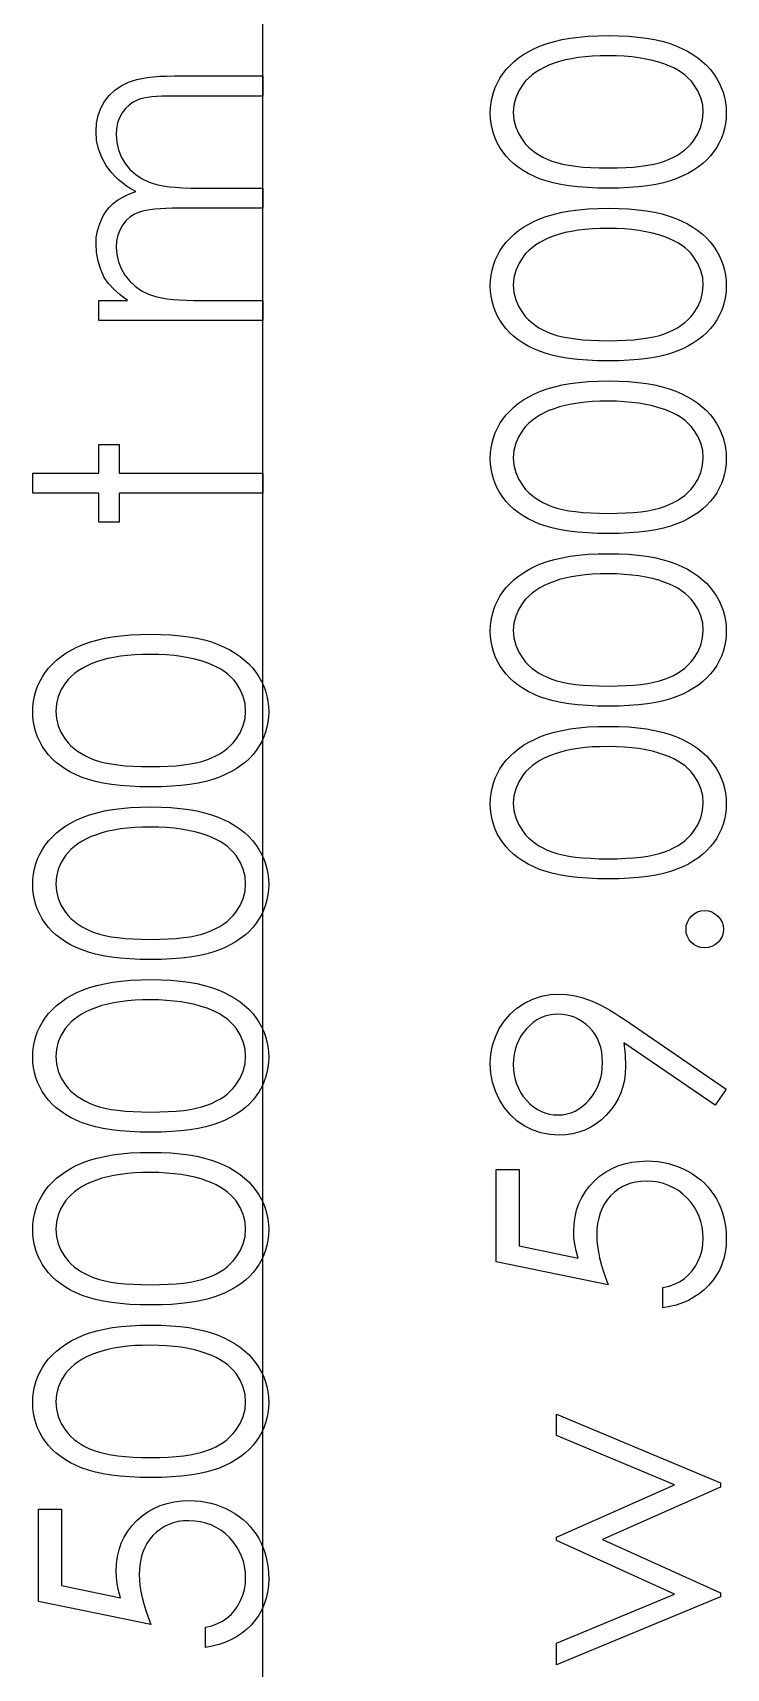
# Model space of a CAD drawing. Header units: millimetres. Extents: x -512 to -50, y 143 to 454.
# Drawn here: x -408.57 to -399.3, y 250.93 to 272.79 of the extents above; entities that cross this region are included whole.
import ezdxf

# ---------------------------------------------------------------- set-up
doc = ezdxf.new("R2010")
doc.units = ezdxf.units.MM

msp = doc.modelspace()

# ---------------------------------------------------------------- linework, layer by layer
at = {"color": 7, "linetype": 'Continuous'}
msp.add_line((-405.491, 164.056), (-405.491, 293.248), dxfattribs=at)
at = {"color": 7, "linetype": 'Continuous', "flags": 128}
for points in [[(-400.874, 270.71), (-401.019, 270.711), (-401.155, 270.717), (-401.283, 270.728), (-401.402, 270.741), (-401.512, 270.759), (-401.614, 270.781), (-401.708, 270.807), (-401.793, 270.836), (-401.872, 270.869), (-401.946, 270.906), (-402.015, 270.946), (-402.079, 270.99), (-402.138, 271.036), (-402.192, 271.085), (-402.241, 271.138), (-402.286, 271.195), (-402.325, 271.253), (-402.359, 271.314), (-402.387, 271.376), (-402.411, 271.44), (-402.429, 271.506), (-402.442, 271.573), (-402.45, 271.642), (-402.453, 271.713), (-402.453, 271.713), (-402.45, 271.784), (-402.442, 271.854), (-402.429, 271.922), (-402.411, 271.989), (-402.387, 272.054), (-402.358, 272.117), (-402.324, 272.179), (-402.284, 272.238), (-402.24, 272.295), (-402.189, 272.35), (-402.135, 272.401), (-402.074, 272.449), (-402.009, 272.494), (-401.937, 272.536), (-401.861, 272.575), (-401.78, 272.611), (-401.692, 272.643), (-401.596, 272.671), (-401.494, 272.695), (-401.385, 272.714), (-401.268, 272.729), (-401.144, 272.74), (-401.013, 272.746), (-400.875, 272.748), (-400.875, 272.748), (-400.737, 272.746), (-400.606, 272.74), (-400.483, 272.729), (-400.367, 272.714), (-400.258, 272.695), (-400.156, 272.672), (-400.061, 272.645), (-399.974, 272.613), (-399.893, 272.577), (-399.817, 272.539), (-399.747, 272.497), (-399.68, 272.452), (-399.62, 272.404), (-399.565, 272.353), (-399.515, 272.298), (-399.47, 272.24), (-399.429, 272.18), (-399.395, 272.118), (-399.366, 272.054), (-399.342, 271.99), (-399.323, 271.923), (-399.31, 271.854), (-399.301, 271.784), (-399.299, 271.713), (-399.299, 271.713), (-399.301, 271.642), (-399.309, 271.573), (-399.322, 271.506), (-399.34, 271.441), (-399.363, 271.377), (-399.392, 271.315), (-399.426, 271.255), (-399.464, 271.197), (-399.508, 271.141), (-399.557, 271.088), (-399.611, 271.039), (-399.67, 270.993), (-399.735, 270.949), (-399.804, 270.909), (-399.878, 270.872), (-399.958, 270.838), (-400.043, 270.808), (-400.138, 270.782), (-400.24, 270.76), (-400.351, 270.742), (-400.47, 270.728), (-400.596, 270.717), (-400.732, 270.711), (-400.875, 270.71)], [(-400.876, 270.979), (-400.756, 270.98), (-400.643, 270.985), (-400.537, 270.992), (-400.439, 271.002), (-400.349, 271.015), (-400.267, 271.03), (-400.192, 271.049), (-400.125, 271.071), (-400.063, 271.095), (-400.005, 271.122), (-399.951, 271.152), (-399.9, 271.184), (-399.854, 271.22), (-399.811, 271.258), (-399.773, 271.298), (-399.738, 271.342), (-399.68, 271.433), (-399.64, 271.527), (-399.615, 271.623), (-399.607, 271.722), (-399.607, 271.722), (-399.614, 271.821), (-399.638, 271.917), (-399.679, 272.009), (-399.735, 272.099), (-399.769, 272.142), (-399.807, 272.181), (-399.85, 272.219), (-399.896, 272.253), (-399.946, 272.285), (-400.001, 272.315), (-400.059, 272.341), (-400.122, 272.365), (-400.122, 272.365), (-400.202, 272.392), (-400.286, 272.415), (-400.375, 272.434), (-400.467, 272.451), (-400.563, 272.463), (-400.663, 272.472), (-400.768, 272.477), (-400.876, 272.479), (-400.876, 272.479), (-400.984, 272.477), (-401.087, 272.473), (-401.185, 272.464), (-401.278, 272.454), (-401.367, 272.439), (-401.45, 272.422), (-401.528, 272.401), (-401.601, 272.378), (-401.67, 272.351), (-401.733, 272.323), (-401.792, 272.291), (-401.846, 272.258), (-401.895, 272.222), (-401.939, 272.183), (-401.98, 272.142), (-402.015, 272.098), (-402.072, 272.008), (-402.113, 271.915), (-402.137, 271.82), (-402.145, 271.722), (-402.145, 271.722), (-402.137, 271.622), (-402.113, 271.526), (-402.072, 271.433), (-402.015, 271.342), (-401.98, 271.298), (-401.941, 271.258), (-401.899, 271.22), (-401.853, 271.186), (-401.802, 271.153), (-401.749, 271.123), (-401.691, 271.096), (-401.629, 271.071), (-401.562, 271.05), (-401.487, 271.031), (-401.404, 271.015), (-401.313, 271.002), (-401.215, 270.992), (-401.11, 270.985), (-400.997, 270.98), (-400.876, 270.979)], [(-407.683, 268.94), (-407.683, 269.21), (-407.683, 269.21), (-407.302, 269.21), (-407.302, 269.21), (-407.401, 269.284), (-407.485, 269.36), (-407.555, 269.436), (-407.611, 269.514), (-407.611, 269.514), (-407.659, 269.622), (-407.694, 269.734), (-407.715, 269.848), (-407.722, 269.966), (-407.722, 269.966), (-407.718, 270.045), (-407.706, 270.122), (-407.686, 270.197), (-407.659, 270.27), (-407.625, 270.339), (-407.586, 270.401), (-407.541, 270.457), (-407.492, 270.505), (-407.434, 270.549), (-407.364, 270.591), (-407.284, 270.628), (-407.192, 270.663), (-407.192, 270.663), (-407.256, 270.699), (-407.314, 270.738), (-407.37, 270.779), (-407.421, 270.821), (-407.468, 270.866), (-407.512, 270.913), (-407.552, 270.963), (-407.587, 271.014), (-407.646, 271.121), (-407.688, 271.233), (-407.714, 271.348), (-407.722, 271.467), (-407.722, 271.467), (-407.715, 271.577), (-407.694, 271.681), (-407.658, 271.777), (-407.608, 271.868), (-407.546, 271.949), (-407.472, 272.019), (-407.387, 272.078), (-407.29, 272.125), (-407.236, 272.145), (-407.176, 272.162), (-407.108, 272.176), (-407.035, 272.189), (-406.956, 272.198), (-406.87, 272.204), (-406.777, 272.208), (-406.679, 272.21), (-406.679, 272.21), (-405.491, 272.21), (-405.491, 272.21), (-405.491, 271.94), (-405.491, 271.94), (-406.68, 271.94), (-406.68, 271.94), (-406.764, 271.94), (-406.842, 271.937), (-406.912, 271.933), (-406.976, 271.928), (-407.033, 271.92), (-407.083, 271.911), (-407.126, 271.901), (-407.162, 271.889), (-407.224, 271.859), (-407.28, 271.82), (-407.33, 271.772), (-407.373, 271.715), (-407.408, 271.651), (-407.433, 271.58), (-407.448, 271.503), (-407.453, 271.42), (-407.453, 271.42), (-407.445, 271.319), (-407.423, 271.222), (-407.385, 271.129), (-407.333, 271.041), (-407.268, 270.96), (-407.192, 270.892), (-407.107, 270.835), (-407.012, 270.789), (-406.958, 270.77), (-406.896, 270.754), (-406.825, 270.741), (-406.745, 270.729), (-406.658, 270.721), (-406.561, 270.714), (-406.457, 270.711), (-406.344, 270.71), (-406.344, 270.71), (-405.491, 270.71), (-405.491, 270.71), (-405.491, 270.44), (-405.491, 270.44), (-406.606, 270.44), (-406.606, 270.44), (-406.7, 270.44), (-406.787, 270.437), (-406.866, 270.433), (-406.937, 270.428), (-407, 270.42), (-407.055, 270.412), (-407.102, 270.402), (-407.141, 270.39), (-407.209, 270.36), (-407.269, 270.321), (-407.322, 270.273), (-407.368, 270.215), (-407.405, 270.15), (-407.432, 270.079), (-407.447, 270.002), (-407.453, 269.919), (-407.453, 269.919), (-407.445, 269.821), (-407.423, 269.727), (-407.387, 269.636), (-407.336, 269.548), (-407.272, 269.467), (-407.198, 269.398), (-407.114, 269.339), (-407.021, 269.292), (-406.968, 269.273), (-406.908, 269.256), (-406.842, 269.242), (-406.769, 269.231), (-406.691, 269.221), (-406.605, 269.215), (-406.513, 269.211), (-406.414, 269.21), (-406.414, 269.21), (-405.491, 269.21), (-405.491, 269.21), (-405.491, 268.94), (-405.491, 268.94), (-407.683, 268.94)], [(-400.874, 268.402), (-401.019, 268.404), (-401.155, 268.41), (-401.283, 268.42), (-401.402, 268.434), (-401.512, 268.451), (-401.614, 268.473), (-401.708, 268.499), (-401.793, 268.529), (-401.872, 268.562), (-401.946, 268.598), (-402.015, 268.639), (-402.079, 268.682), (-402.138, 268.728), (-402.192, 268.777), (-402.241, 268.83), (-402.286, 268.887), (-402.325, 268.946), (-402.359, 269.006), (-402.387, 269.068), (-402.411, 269.133), (-402.429, 269.198), (-402.442, 269.265), (-402.45, 269.334), (-402.453, 269.405), (-402.453, 269.405), (-402.45, 269.476), (-402.442, 269.547), (-402.429, 269.615), (-402.411, 269.681), (-402.387, 269.746), (-402.358, 269.809), (-402.324, 269.871), (-402.284, 269.931), (-402.24, 269.988), (-402.189, 270.042), (-402.135, 270.094), (-402.074, 270.142), (-402.009, 270.187), (-401.937, 270.229), (-401.861, 270.267), (-401.78, 270.303), (-401.692, 270.335), (-401.596, 270.363), (-401.494, 270.387), (-401.385, 270.406), (-401.268, 270.421), (-401.144, 270.432), (-401.013, 270.438), (-400.875, 270.44), (-400.875, 270.44), (-400.737, 270.438), (-400.606, 270.432), (-400.483, 270.421), (-400.367, 270.407), (-400.258, 270.387), (-400.156, 270.364), (-400.061, 270.337), (-399.974, 270.305), (-399.893, 270.27), (-399.817, 270.231), (-399.747, 270.19), (-399.68, 270.145), (-399.62, 270.097), (-399.565, 270.045), (-399.515, 269.99), (-399.47, 269.933), (-399.429, 269.872), (-399.395, 269.811), (-399.366, 269.747), (-399.342, 269.682), (-399.323, 269.615), (-399.31, 269.547), (-399.301, 269.476), (-399.299, 269.405), (-399.299, 269.405), (-399.301, 269.334), (-399.309, 269.265), (-399.322, 269.198), (-399.34, 269.133), (-399.363, 269.07), (-399.392, 269.008), (-399.426, 268.948), (-399.464, 268.889), (-399.508, 268.833), (-399.557, 268.78), (-399.611, 268.731), (-399.67, 268.685), (-399.735, 268.642), (-399.804, 268.601), (-399.878, 268.564), (-399.958, 268.53), (-400.043, 268.5), (-400.138, 268.474), (-400.24, 268.452), (-400.351, 268.434), (-400.47, 268.42), (-400.596, 268.41), (-400.732, 268.404), (-400.875, 268.402)], [(-400.876, 268.671), (-400.756, 268.672), (-400.643, 268.677), (-400.537, 268.684), (-400.439, 268.694), (-400.349, 268.707), (-400.267, 268.723), (-400.192, 268.741), (-400.125, 268.763), (-400.063, 268.788), (-400.005, 268.815), (-399.951, 268.844), (-399.9, 268.877), (-399.854, 268.912), (-399.811, 268.95), (-399.773, 268.991), (-399.738, 269.034), (-399.68, 269.125), (-399.64, 269.219), (-399.615, 269.315), (-399.607, 269.414), (-399.607, 269.414), (-399.614, 269.513), (-399.638, 269.609), (-399.679, 269.702), (-399.735, 269.791), (-399.769, 269.834), (-399.807, 269.874), (-399.85, 269.911), (-399.896, 269.946), (-399.946, 269.978), (-400.001, 270.007), (-400.059, 270.033), (-400.122, 270.058), (-400.122, 270.058), (-400.202, 270.084), (-400.286, 270.107), (-400.375, 270.127), (-400.467, 270.143), (-400.563, 270.155), (-400.663, 270.164), (-400.768, 270.169), (-400.876, 270.171), (-400.876, 270.171), (-400.984, 270.169), (-401.087, 270.165), (-401.185, 270.157), (-401.278, 270.146), (-401.367, 270.131), (-401.45, 270.115), (-401.528, 270.094), (-401.601, 270.07), (-401.67, 270.044), (-401.733, 270.015), (-401.792, 269.984), (-401.846, 269.95), (-401.895, 269.914), (-401.939, 269.875), (-401.98, 269.834), (-402.015, 269.791), (-402.072, 269.7), (-402.113, 269.607), (-402.137, 269.512), (-402.145, 269.414), (-402.145, 269.414), (-402.137, 269.315), (-402.113, 269.218), (-402.072, 269.125), (-402.015, 269.034), (-401.98, 268.991), (-401.941, 268.951), (-401.899, 268.913), (-401.853, 268.878), (-401.802, 268.845), (-401.749, 268.815), (-401.691, 268.788), (-401.629, 268.764), (-401.562, 268.742), (-401.487, 268.723), (-401.404, 268.707), (-401.313, 268.695), (-401.215, 268.684), (-401.11, 268.677), (-400.997, 268.672), (-400.876, 268.671)], [(-400.874, 266.094), (-401.019, 266.096), (-401.155, 266.102), (-401.283, 266.112), (-401.402, 266.126), (-401.512, 266.143), (-401.614, 266.166), (-401.708, 266.192), (-401.793, 266.221), (-401.872, 266.254), (-401.946, 266.291), (-402.015, 266.331), (-402.079, 266.374), (-402.138, 266.42), (-402.192, 266.47), (-402.241, 266.523), (-402.286, 266.579), (-402.325, 266.638), (-402.359, 266.699), (-402.387, 266.761), (-402.411, 266.825), (-402.429, 266.89), (-402.442, 266.958), (-402.45, 267.026), (-402.453, 267.097), (-402.453, 267.097), (-402.45, 267.169), (-402.442, 267.239), (-402.429, 267.307), (-402.411, 267.374), (-402.387, 267.439), (-402.358, 267.502), (-402.324, 267.564), (-402.284, 267.623), (-402.24, 267.68), (-402.189, 267.735), (-402.135, 267.786), (-402.074, 267.834), (-402.009, 267.879), (-401.937, 267.921), (-401.861, 267.96), (-401.78, 267.996), (-401.692, 268.027), (-401.596, 268.056), (-401.494, 268.079), (-401.385, 268.098), (-401.268, 268.113), (-401.144, 268.124), (-401.013, 268.13), (-400.875, 268.133), (-400.875, 268.133), (-400.737, 268.13), (-400.606, 268.124), (-400.483, 268.113), (-400.367, 268.099), (-400.258, 268.08), (-400.156, 268.056), (-400.061, 268.029), (-399.974, 267.997), (-399.893, 267.962), (-399.817, 267.923), (-399.747, 267.882), (-399.68, 267.837), (-399.62, 267.789), (-399.565, 267.737), (-399.515, 267.683), (-399.47, 267.625), (-399.429, 267.565), (-399.395, 267.503), (-399.366, 267.439), (-399.342, 267.374), (-399.323, 267.308), (-399.31, 267.239), (-399.301, 267.169), (-399.299, 267.097), (-399.299, 267.097), (-399.301, 267.026), (-399.309, 266.958), (-399.322, 266.89), (-399.34, 266.826), (-399.363, 266.762), (-399.392, 266.7), (-399.426, 266.64), (-399.464, 266.582), (-399.508, 266.526), (-399.557, 266.473), (-399.611, 266.423), (-399.67, 266.377), (-399.735, 266.334), (-399.804, 266.294), (-399.878, 266.256), (-399.958, 266.223), (-400.043, 266.193), (-400.138, 266.166), (-400.24, 266.145), (-400.351, 266.127), (-400.47, 266.112), (-400.596, 266.102), (-400.732, 266.096), (-400.875, 266.094)], [(-400.876, 266.363), (-400.756, 266.365), (-400.643, 266.369), (-400.537, 266.377), (-400.439, 266.386), (-400.349, 266.399), (-400.267, 266.415), (-400.192, 266.434), (-400.125, 266.455), (-400.063, 266.48), (-400.005, 266.507), (-399.951, 266.536), (-399.9, 266.569), (-399.854, 266.604), (-399.811, 266.642), (-399.773, 266.683), (-399.738, 266.726), (-399.68, 266.818), (-399.64, 266.911), (-399.615, 267.008), (-399.607, 267.106), (-399.607, 267.106), (-399.614, 267.205), (-399.638, 267.301), (-399.679, 267.394), (-399.735, 267.484), (-399.769, 267.526), (-399.807, 267.566), (-399.85, 267.603), (-399.896, 267.638), (-399.946, 267.67), (-400.001, 267.699), (-400.059, 267.726), (-400.122, 267.75), (-400.122, 267.75), (-400.202, 267.776), (-400.286, 267.8), (-400.375, 267.819), (-400.467, 267.835), (-400.563, 267.847), (-400.663, 267.856), (-400.768, 267.862), (-400.876, 267.863), (-400.876, 267.863), (-400.984, 267.862), (-401.087, 267.857), (-401.185, 267.849), (-401.278, 267.838), (-401.367, 267.824), (-401.45, 267.807), (-401.528, 267.786), (-401.601, 267.762), (-401.67, 267.736), (-401.733, 267.707), (-401.792, 267.676), (-401.846, 267.642), (-401.895, 267.606), (-401.939, 267.567), (-401.98, 267.526), (-402.015, 267.483), (-402.072, 267.392), (-402.113, 267.3), (-402.137, 267.204), (-402.145, 267.106), (-402.145, 267.106), (-402.137, 267.007), (-402.113, 266.91), (-402.072, 266.817), (-402.015, 266.726), (-401.98, 266.683), (-401.941, 266.643), (-401.899, 266.605), (-401.853, 266.57), (-401.802, 266.538), (-401.749, 266.508), (-401.691, 266.481), (-401.629, 266.456), (-401.562, 266.434), (-401.487, 266.416), (-401.404, 266.399), (-401.313, 266.387), (-401.215, 266.377), (-401.11, 266.369), (-400.997, 266.365), (-400.876, 266.363)], [(-408.568, 266.633), (-408.568, 266.902), (-408.568, 266.902), (-407.683, 266.902), (-407.683, 266.902), (-407.683, 267.286), (-407.683, 267.286), (-407.414, 267.286), (-407.414, 267.286), (-407.414, 266.902), (-407.414, 266.902), (-405.491, 266.902), (-405.491, 266.902), (-405.491, 266.633), (-405.491, 266.633), (-407.414, 266.633), (-407.414, 266.633), (-407.414, 266.248), (-407.414, 266.248), (-407.683, 266.248), (-407.683, 266.248), (-407.683, 266.633), (-407.683, 266.633), (-408.568, 266.633)], [(-400.874, 263.786), (-401.019, 263.788), (-401.155, 263.794), (-401.283, 263.804), (-401.402, 263.818), (-401.512, 263.836), (-401.614, 263.858), (-401.708, 263.884), (-401.793, 263.913), (-401.872, 263.946), (-401.946, 263.983), (-402.015, 264.023), (-402.079, 264.067), (-402.138, 264.113), (-402.192, 264.162), (-402.241, 264.215), (-402.286, 264.271), (-402.325, 264.33), (-402.359, 264.391), (-402.387, 264.453), (-402.411, 264.517), (-402.429, 264.583), (-402.442, 264.65), (-402.45, 264.719), (-402.453, 264.789), (-402.453, 264.789), (-402.45, 264.861), (-402.442, 264.931), (-402.429, 264.999), (-402.411, 265.066), (-402.387, 265.131), (-402.358, 265.194), (-402.324, 265.256), (-402.284, 265.315), (-402.24, 265.372), (-402.189, 265.427), (-402.135, 265.478), (-402.074, 265.526), (-402.009, 265.571), (-401.937, 265.613), (-401.861, 265.652), (-401.78, 265.688), (-401.692, 265.72), (-401.596, 265.748), (-401.494, 265.771), (-401.385, 265.791), (-401.268, 265.806), (-401.144, 265.817), (-401.013, 265.823), (-400.875, 265.825), (-400.875, 265.825), (-400.737, 265.823), (-400.606, 265.817), (-400.483, 265.806), (-400.367, 265.791), (-400.258, 265.772), (-400.156, 265.749), (-400.061, 265.722), (-399.974, 265.69), (-399.893, 265.654), (-399.817, 265.616), (-399.747, 265.574), (-399.68, 265.529), (-399.62, 265.481), (-399.565, 265.429), (-399.515, 265.375), (-399.47, 265.317), (-399.429, 265.257), (-399.395, 265.195), (-399.366, 265.131), (-399.342, 265.067), (-399.323, 265), (-399.31, 264.931), (-399.301, 264.861), (-399.299, 264.789), (-399.299, 264.789), (-399.301, 264.719), (-399.309, 264.65), (-399.322, 264.583), (-399.34, 264.518), (-399.363, 264.454), (-399.392, 264.392), (-399.426, 264.332), (-399.464, 264.274), (-399.508, 264.218), (-399.557, 264.165), (-399.611, 264.116), (-399.67, 264.07), (-399.735, 264.026), (-399.804, 263.986), (-399.878, 263.949), (-399.958, 263.915), (-400.043, 263.885), (-400.138, 263.859), (-400.24, 263.837), (-400.351, 263.819), (-400.47, 263.804), (-400.596, 263.794), (-400.732, 263.788), (-400.875, 263.786)], [(-400.876, 264.056), (-400.756, 264.057), (-400.643, 264.062), (-400.537, 264.069), (-400.439, 264.079), (-400.349, 264.092), (-400.267, 264.107), (-400.192, 264.126), (-400.125, 264.148), (-400.063, 264.172), (-400.005, 264.199), (-399.951, 264.229), (-399.9, 264.261), (-399.854, 264.297), (-399.811, 264.335), (-399.773, 264.375), (-399.738, 264.419), (-399.68, 264.51), (-399.64, 264.604), (-399.615, 264.7), (-399.607, 264.798), (-399.607, 264.798), (-399.614, 264.898), (-399.638, 264.994), (-399.679, 265.086), (-399.735, 265.176), (-399.769, 265.219), (-399.807, 265.258), (-399.85, 265.295), (-399.896, 265.33), (-399.946, 265.362), (-400.001, 265.392), (-400.059, 265.418), (-400.122, 265.442), (-400.122, 265.442), (-400.202, 265.469), (-400.286, 265.492), (-400.375, 265.511), (-400.467, 265.527), (-400.563, 265.539), (-400.663, 265.548), (-400.768, 265.554), (-400.876, 265.556), (-400.876, 265.556), (-400.984, 265.554), (-401.087, 265.55), (-401.185, 265.541), (-401.278, 265.53), (-401.367, 265.516), (-401.45, 265.499), (-401.528, 265.478), (-401.601, 265.455), (-401.67, 265.428), (-401.733, 265.399), (-401.792, 265.368), (-401.846, 265.335), (-401.895, 265.298), (-401.939, 265.259), (-401.98, 265.219), (-402.015, 265.175), (-402.072, 265.085), (-402.113, 264.992), (-402.137, 264.896), (-402.145, 264.798), (-402.145, 264.798), (-402.137, 264.699), (-402.113, 264.603), (-402.072, 264.509), (-402.015, 264.419), (-401.98, 264.375), (-401.941, 264.335), (-401.899, 264.297), (-401.853, 264.262), (-401.802, 264.23), (-401.749, 264.2), (-401.691, 264.173), (-401.629, 264.148), (-401.562, 264.127), (-401.487, 264.108), (-401.404, 264.092), (-401.313, 264.079), (-401.215, 264.069), (-401.11, 264.062), (-400.997, 264.057), (-400.876, 264.056)], [(-406.99, 262.71), (-407.134, 262.711), (-407.27, 262.717), (-407.398, 262.728), (-407.517, 262.741), (-407.628, 262.759), (-407.73, 262.781), (-407.823, 262.807), (-407.909, 262.836), (-407.988, 262.869), (-408.061, 262.906), (-408.13, 262.946), (-408.194, 262.99), (-408.253, 263.036), (-408.307, 263.085), (-408.357, 263.138), (-408.401, 263.195), (-408.44, 263.253), (-408.474, 263.314), (-408.503, 263.376), (-408.526, 263.44), (-408.545, 263.506), (-408.558, 263.573), (-408.566, 263.642), (-408.568, 263.713), (-408.568, 263.713), (-408.566, 263.784), (-408.557, 263.854), (-408.545, 263.922), (-408.526, 263.989), (-408.503, 264.054), (-408.473, 264.117), (-408.439, 264.179), (-408.4, 264.238), (-408.355, 264.295), (-408.305, 264.35), (-408.25, 264.401), (-408.189, 264.449), (-408.124, 264.494), (-408.052, 264.536), (-407.977, 264.575), (-407.895, 264.611), (-407.807, 264.643), (-407.712, 264.671), (-407.61, 264.695), (-407.5, 264.714), (-407.384, 264.729), (-407.259, 264.74), (-407.128, 264.746), (-406.99, 264.748), (-406.99, 264.748), (-406.852, 264.746), (-406.721, 264.74), (-406.598, 264.729), (-406.482, 264.714), (-406.373, 264.695), (-406.271, 264.672), (-406.177, 264.645), (-406.09, 264.613), (-406.009, 264.577), (-405.933, 264.539), (-405.862, 264.497), (-405.796, 264.452), (-405.736, 264.404), (-405.68, 264.353), (-405.63, 264.298), (-405.585, 264.24), (-405.545, 264.18), (-405.51, 264.118), (-405.481, 264.054), (-405.457, 263.99), (-405.438, 263.923), (-405.425, 263.854), (-405.417, 263.784), (-405.414, 263.713), (-405.414, 263.713), (-405.417, 263.642), (-405.424, 263.573), (-405.438, 263.506), (-405.456, 263.441), (-405.479, 263.377), (-405.507, 263.315), (-405.541, 263.255), (-405.58, 263.197), (-405.623, 263.141), (-405.672, 263.088), (-405.726, 263.039), (-405.786, 262.993), (-405.85, 262.949), (-405.919, 262.909), (-405.994, 262.872), (-406.073, 262.838), (-406.159, 262.808), (-406.253, 262.782), (-406.355, 262.76), (-406.466, 262.742), (-406.585, 262.728), (-406.712, 262.717), (-406.847, 262.711), (-406.99, 262.71)], [(-406.991, 262.979), (-406.871, 262.98), (-406.758, 262.985), (-406.653, 262.992), (-406.555, 263.002), (-406.465, 263.015), (-406.382, 263.03), (-406.307, 263.049), (-406.24, 263.071), (-406.178, 263.095), (-406.12, 263.122), (-406.066, 263.152), (-406.016, 263.184), (-405.97, 263.22), (-405.927, 263.258), (-405.888, 263.298), (-405.854, 263.342), (-405.796, 263.433), (-405.755, 263.527), (-405.73, 263.623), (-405.722, 263.722), (-405.722, 263.722), (-405.73, 263.821), (-405.754, 263.917), (-405.794, 264.009), (-405.851, 264.099), (-405.885, 264.142), (-405.923, 264.181), (-405.965, 264.219), (-406.012, 264.253), (-406.061, 264.285), (-406.116, 264.315), (-406.174, 264.341), (-406.237, 264.365), (-406.237, 264.365), (-406.317, 264.392), (-406.402, 264.415), (-406.49, 264.434), (-406.582, 264.451), (-406.678, 264.463), (-406.778, 264.472), (-406.883, 264.477), (-406.991, 264.479), (-406.991, 264.479), (-407.099, 264.477), (-407.203, 264.473), (-407.301, 264.464), (-407.394, 264.454), (-407.482, 264.439), (-407.565, 264.422), (-407.643, 264.401), (-407.717, 264.378), (-407.785, 264.351), (-407.848, 264.323), (-407.907, 264.291), (-407.961, 264.258), (-408.01, 264.222), (-408.055, 264.183), (-408.095, 264.142), (-408.13, 264.098), (-408.187, 264.008), (-408.228, 263.915), (-408.252, 263.82), (-408.26, 263.722), (-408.26, 263.722), (-408.252, 263.622), (-408.228, 263.526), (-408.187, 263.433), (-408.13, 263.342), (-408.095, 263.298), (-408.057, 263.258), (-408.015, 263.22), (-407.968, 263.186), (-407.918, 263.153), (-407.864, 263.123), (-407.807, 263.096), (-407.745, 263.071), (-407.677, 263.05), (-407.602, 263.031), (-407.519, 263.015), (-407.429, 263.002), (-407.331, 262.992), (-407.226, 262.985), (-407.112, 262.98), (-406.991, 262.979)], [(-400.874, 261.479), (-401.019, 261.481), (-401.155, 261.487), (-401.283, 261.497), (-401.402, 261.511), (-401.512, 261.528), (-401.614, 261.55), (-401.708, 261.576), (-401.793, 261.606), (-401.872, 261.639), (-401.946, 261.675), (-402.015, 261.716), (-402.079, 261.759), (-402.138, 261.805), (-402.192, 261.854), (-402.241, 261.907), (-402.286, 261.964), (-402.325, 262.023), (-402.359, 262.083), (-402.387, 262.145), (-402.411, 262.21), (-402.429, 262.275), (-402.442, 262.342), (-402.45, 262.411), (-402.453, 262.482), (-402.453, 262.482), (-402.45, 262.553), (-402.442, 262.624), (-402.429, 262.692), (-402.411, 262.758), (-402.387, 262.823), (-402.358, 262.886), (-402.324, 262.948), (-402.284, 263.008), (-402.24, 263.065), (-402.189, 263.119), (-402.135, 263.17), (-402.074, 263.219), (-402.009, 263.264), (-401.937, 263.306), (-401.861, 263.344), (-401.78, 263.38), (-401.692, 263.412), (-401.596, 263.44), (-401.494, 263.464), (-401.385, 263.483), (-401.268, 263.498), (-401.144, 263.509), (-401.013, 263.515), (-400.875, 263.517), (-400.875, 263.517), (-400.737, 263.515), (-400.606, 263.509), (-400.483, 263.498), (-400.367, 263.484), (-400.258, 263.464), (-400.156, 263.441), (-400.061, 263.414), (-399.974, 263.382), (-399.893, 263.347), (-399.817, 263.308), (-399.747, 263.267), (-399.68, 263.222), (-399.62, 263.173), (-399.565, 263.122), (-399.515, 263.067), (-399.47, 263.009), (-399.429, 262.949), (-399.395, 262.887), (-399.366, 262.824), (-399.342, 262.759), (-399.323, 262.692), (-399.31, 262.624), (-399.301, 262.553), (-399.299, 262.482), (-399.299, 262.482), (-399.301, 262.411), (-399.309, 262.342), (-399.322, 262.275), (-399.34, 262.21), (-399.363, 262.146), (-399.392, 262.085), (-399.426, 262.024), (-399.464, 261.966), (-399.508, 261.91), (-399.557, 261.857), (-399.611, 261.808), (-399.67, 261.762), (-399.735, 261.719), (-399.804, 261.678), (-399.878, 261.641), (-399.958, 261.607), (-400.043, 261.577), (-400.138, 261.551), (-400.24, 261.529), (-400.351, 261.511), (-400.47, 261.497), (-400.596, 261.487), (-400.732, 261.481), (-400.875, 261.479)], [(-400.876, 261.748), (-400.756, 261.749), (-400.643, 261.754), (-400.537, 261.761), (-400.439, 261.771), (-400.349, 261.784), (-400.267, 261.8), (-400.192, 261.818), (-400.125, 261.84), (-400.063, 261.865), (-400.005, 261.892), (-399.951, 261.921), (-399.9, 261.954), (-399.854, 261.989), (-399.811, 262.027), (-399.773, 262.068), (-399.738, 262.111), (-399.68, 262.202), (-399.64, 262.296), (-399.615, 262.392), (-399.607, 262.491), (-399.607, 262.491), (-399.614, 262.59), (-399.638, 262.686), (-399.679, 262.779), (-399.735, 262.868), (-399.769, 262.911), (-399.807, 262.951), (-399.85, 262.988), (-399.896, 263.023), (-399.946, 263.054), (-400.001, 263.084), (-400.059, 263.11), (-400.122, 263.134), (-400.122, 263.134), (-400.202, 263.161), (-400.286, 263.184), (-400.375, 263.204), (-400.467, 263.22), (-400.563, 263.232), (-400.663, 263.241), (-400.768, 263.246), (-400.876, 263.248), (-400.876, 263.248), (-400.984, 263.246), (-401.087, 263.242), (-401.185, 263.234), (-401.278, 263.223), (-401.367, 263.208), (-401.45, 263.192), (-401.528, 263.17), (-401.601, 263.147), (-401.67, 263.121), (-401.733, 263.092), (-401.792, 263.061), (-401.846, 263.027), (-401.895, 262.991), (-401.939, 262.952), (-401.98, 262.911), (-402.015, 262.868), (-402.072, 262.777), (-402.113, 262.684), (-402.137, 262.589), (-402.145, 262.491), (-402.145, 262.491), (-402.137, 262.392), (-402.113, 262.295), (-402.072, 262.202), (-402.015, 262.111), (-401.98, 262.068), (-401.941, 262.027), (-401.899, 261.99), (-401.853, 261.955), (-401.802, 261.922), (-401.749, 261.892), (-401.691, 261.865), (-401.629, 261.841), (-401.562, 261.819), (-401.487, 261.8), (-401.404, 261.784), (-401.313, 261.771), (-401.215, 261.761), (-401.11, 261.754), (-400.997, 261.749), (-400.876, 261.748)], [(-406.99, 260.402), (-407.134, 260.404), (-407.27, 260.41), (-407.398, 260.42), (-407.517, 260.434), (-407.628, 260.451), (-407.73, 260.473), (-407.823, 260.499), (-407.909, 260.529), (-407.988, 260.562), (-408.061, 260.598), (-408.13, 260.639), (-408.194, 260.682), (-408.253, 260.728), (-408.307, 260.777), (-408.357, 260.83), (-408.401, 260.887), (-408.44, 260.946), (-408.474, 261.006), (-408.503, 261.068), (-408.526, 261.133), (-408.545, 261.198), (-408.558, 261.265), (-408.566, 261.334), (-408.568, 261.405), (-408.568, 261.405), (-408.566, 261.476), (-408.557, 261.547), (-408.545, 261.615), (-408.526, 261.681), (-408.503, 261.746), (-408.473, 261.809), (-408.439, 261.871), (-408.4, 261.931), (-408.355, 261.988), (-408.305, 262.042), (-408.25, 262.094), (-408.189, 262.142), (-408.124, 262.187), (-408.052, 262.229), (-407.977, 262.267), (-407.895, 262.303), (-407.807, 262.335), (-407.712, 262.363), (-407.61, 262.387), (-407.5, 262.406), (-407.384, 262.421), (-407.259, 262.432), (-407.128, 262.438), (-406.99, 262.44), (-406.99, 262.44), (-406.852, 262.438), (-406.721, 262.432), (-406.598, 262.421), (-406.482, 262.407), (-406.373, 262.387), (-406.271, 262.364), (-406.177, 262.337), (-406.09, 262.305), (-406.009, 262.27), (-405.933, 262.231), (-405.862, 262.19), (-405.796, 262.145), (-405.736, 262.097), (-405.68, 262.045), (-405.63, 261.99), (-405.585, 261.933), (-405.545, 261.872), (-405.51, 261.811), (-405.481, 261.747), (-405.457, 261.682), (-405.438, 261.615), (-405.425, 261.547), (-405.417, 261.476), (-405.414, 261.405), (-405.414, 261.405), (-405.417, 261.334), (-405.424, 261.265), (-405.438, 261.198), (-405.456, 261.133), (-405.479, 261.07), (-405.507, 261.008), (-405.541, 260.948), (-405.58, 260.889), (-405.623, 260.833), (-405.672, 260.78), (-405.726, 260.731), (-405.786, 260.685), (-405.85, 260.642), (-405.919, 260.601), (-405.994, 260.564), (-406.073, 260.53), (-406.159, 260.5), (-406.253, 260.474), (-406.355, 260.452), (-406.466, 260.434), (-406.585, 260.42), (-406.712, 260.41), (-406.847, 260.404), (-406.99, 260.402)], [(-406.991, 260.671), (-406.871, 260.672), (-406.758, 260.677), (-406.653, 260.684), (-406.555, 260.694), (-406.465, 260.707), (-406.382, 260.723), (-406.307, 260.741), (-406.24, 260.763), (-406.178, 260.788), (-406.12, 260.815), (-406.066, 260.844), (-406.016, 260.877), (-405.97, 260.912), (-405.927, 260.95), (-405.888, 260.991), (-405.854, 261.034), (-405.796, 261.125), (-405.755, 261.219), (-405.73, 261.315), (-405.722, 261.414), (-405.722, 261.414), (-405.73, 261.513), (-405.754, 261.609), (-405.794, 261.702), (-405.851, 261.791), (-405.885, 261.834), (-405.923, 261.874), (-405.965, 261.911), (-406.012, 261.946), (-406.061, 261.978), (-406.116, 262.007), (-406.174, 262.033), (-406.237, 262.058), (-406.237, 262.058), (-406.317, 262.084), (-406.402, 262.107), (-406.49, 262.127), (-406.582, 262.143), (-406.678, 262.155), (-406.778, 262.164), (-406.883, 262.169), (-406.991, 262.171), (-406.991, 262.171), (-407.099, 262.169), (-407.203, 262.165), (-407.301, 262.157), (-407.394, 262.146), (-407.482, 262.131), (-407.565, 262.115), (-407.643, 262.094), (-407.717, 262.07), (-407.785, 262.044), (-407.848, 262.015), (-407.907, 261.984), (-407.961, 261.95), (-408.01, 261.914), (-408.055, 261.875), (-408.095, 261.834), (-408.13, 261.791), (-408.187, 261.7), (-408.228, 261.607), (-408.252, 261.512), (-408.26, 261.414), (-408.26, 261.414), (-408.252, 261.315), (-408.228, 261.218), (-408.187, 261.125), (-408.13, 261.034), (-408.095, 260.991), (-408.057, 260.951), (-408.015, 260.913), (-407.968, 260.878), (-407.918, 260.845), (-407.864, 260.815), (-407.807, 260.788), (-407.745, 260.764), (-407.677, 260.742), (-407.602, 260.723), (-407.519, 260.707), (-407.429, 260.695), (-407.331, 260.684), (-407.226, 260.677), (-407.112, 260.672), (-406.991, 260.671)], [(-399.837, 260.806), (-399.833, 260.856), (-399.819, 260.902), (-399.796, 260.944), (-399.765, 260.982), (-399.726, 261.014), (-399.684, 261.038), (-399.638, 261.051), (-399.587, 261.056), (-399.587, 261.056), (-399.538, 261.051), (-399.492, 261.038), (-399.45, 261.014), (-399.411, 260.982), (-399.379, 260.944), (-399.356, 260.902), (-399.342, 260.856), (-399.337, 260.806), (-399.337, 260.806), (-399.342, 260.756), (-399.356, 260.71), (-399.379, 260.667), (-399.411, 260.629), (-399.45, 260.597), (-399.492, 260.574), (-399.538, 260.561), (-399.587, 260.556), (-399.587, 260.556), (-399.638, 260.561), (-399.684, 260.574), (-399.726, 260.597), (-399.765, 260.629), (-399.796, 260.667), (-399.819, 260.71), (-399.833, 260.756), (-399.837, 260.806)], [(-406.99, 258.094), (-407.134, 258.096), (-407.27, 258.102), (-407.398, 258.112), (-407.517, 258.126), (-407.628, 258.143), (-407.73, 258.166), (-407.823, 258.192), (-407.909, 258.221), (-407.988, 258.254), (-408.061, 258.291), (-408.13, 258.331), (-408.194, 258.374), (-408.253, 258.42), (-408.307, 258.47), (-408.357, 258.523), (-408.401, 258.579), (-408.44, 258.638), (-408.474, 258.699), (-408.503, 258.761), (-408.526, 258.825), (-408.545, 258.89), (-408.558, 258.958), (-408.566, 259.026), (-408.568, 259.097), (-408.568, 259.097), (-408.566, 259.169), (-408.557, 259.239), (-408.545, 259.307), (-408.526, 259.374), (-408.503, 259.439), (-408.473, 259.502), (-408.439, 259.564), (-408.4, 259.623), (-408.355, 259.68), (-408.305, 259.735), (-408.25, 259.786), (-408.189, 259.834), (-408.124, 259.879), (-408.052, 259.921), (-407.977, 259.96), (-407.895, 259.996), (-407.807, 260.027), (-407.712, 260.056), (-407.61, 260.079), (-407.5, 260.098), (-407.384, 260.113), (-407.259, 260.124), (-407.128, 260.13), (-406.99, 260.133), (-406.99, 260.133), (-406.852, 260.13), (-406.721, 260.124), (-406.598, 260.113), (-406.482, 260.099), (-406.373, 260.08), (-406.271, 260.056), (-406.177, 260.029), (-406.09, 259.997), (-406.009, 259.962), (-405.933, 259.923), (-405.862, 259.882), (-405.796, 259.837), (-405.736, 259.789), (-405.68, 259.737), (-405.63, 259.683), (-405.585, 259.625), (-405.545, 259.565), (-405.51, 259.503), (-405.481, 259.439), (-405.457, 259.374), (-405.438, 259.308), (-405.425, 259.239), (-405.417, 259.169), (-405.414, 259.097), (-405.414, 259.097), (-405.417, 259.026), (-405.424, 258.958), (-405.438, 258.89), (-405.456, 258.826), (-405.479, 258.762), (-405.507, 258.7), (-405.541, 258.64), (-405.58, 258.582), (-405.623, 258.526), (-405.672, 258.473), (-405.726, 258.423), (-405.786, 258.377), (-405.85, 258.334), (-405.919, 258.294), (-405.994, 258.256), (-406.073, 258.223), (-406.159, 258.193), (-406.253, 258.166), (-406.355, 258.145), (-406.466, 258.127), (-406.585, 258.112), (-406.712, 258.102), (-406.847, 258.096), (-406.99, 258.094)], [(-399.299, 258.671), (-399.448, 258.456), (-399.448, 258.456), (-400.668, 259.29), (-400.668, 259.29), (-400.65, 259.13), (-400.645, 258.975), (-400.645, 258.975), (-400.649, 258.88), (-400.661, 258.79), (-400.681, 258.703), (-400.709, 258.62), (-400.745, 258.54), (-400.789, 258.464), (-400.842, 258.392), (-400.902, 258.323), (-400.968, 258.261), (-401.037, 258.206), (-401.111, 258.16), (-401.188, 258.122), (-401.269, 258.094), (-401.354, 258.073), (-401.442, 258.06), (-401.534, 258.056), (-401.534, 258.056), (-401.659, 258.064), (-401.778, 258.086), (-401.891, 258.125), (-401.998, 258.178), (-402.096, 258.246), (-402.184, 258.327), (-402.262, 258.42), (-402.329, 258.527), (-402.383, 258.642), (-402.421, 258.761), (-402.445, 258.884), (-402.453, 259.011), (-402.453, 259.011), (-402.445, 259.135), (-402.423, 259.255), (-402.385, 259.369), (-402.332, 259.479), (-402.265, 259.582), (-402.187, 259.672), (-402.096, 259.75), (-401.994, 259.818), (-401.884, 259.871), (-401.769, 259.91), (-401.652, 259.933), (-401.531, 259.94), (-401.531, 259.94), (-401.436, 259.936), (-401.34, 259.922), (-401.242, 259.898), (-401.141, 259.865), (-401.089, 259.844), (-401.033, 259.82), (-400.976, 259.791), (-400.916, 259.759), (-400.853, 259.724), (-400.788, 259.685), (-400.72, 259.642), (-400.65, 259.595), (-400.65, 259.595), (-399.299, 258.671)], [(-406.991, 258.363), (-406.871, 258.365), (-406.758, 258.369), (-406.653, 258.377), (-406.555, 258.386), (-406.465, 258.399), (-406.382, 258.415), (-406.307, 258.434), (-406.24, 258.455), (-406.178, 258.48), (-406.12, 258.507), (-406.066, 258.536), (-406.016, 258.569), (-405.97, 258.604), (-405.927, 258.642), (-405.888, 258.683), (-405.854, 258.726), (-405.796, 258.818), (-405.755, 258.911), (-405.73, 259.008), (-405.722, 259.106), (-405.722, 259.106), (-405.73, 259.205), (-405.754, 259.301), (-405.794, 259.394), (-405.851, 259.484), (-405.885, 259.526), (-405.923, 259.566), (-405.965, 259.603), (-406.012, 259.638), (-406.061, 259.67), (-406.116, 259.699), (-406.174, 259.726), (-406.237, 259.75), (-406.237, 259.75), (-406.317, 259.776), (-406.402, 259.8), (-406.49, 259.819), (-406.582, 259.835), (-406.678, 259.847), (-406.778, 259.856), (-406.883, 259.862), (-406.991, 259.863), (-406.991, 259.863), (-407.099, 259.862), (-407.203, 259.857), (-407.301, 259.849), (-407.394, 259.838), (-407.482, 259.824), (-407.565, 259.807), (-407.643, 259.786), (-407.717, 259.762), (-407.785, 259.736), (-407.848, 259.707), (-407.907, 259.676), (-407.961, 259.642), (-408.01, 259.606), (-408.055, 259.567), (-408.095, 259.526), (-408.13, 259.483), (-408.187, 259.392), (-408.228, 259.3), (-408.252, 259.204), (-408.26, 259.106), (-408.26, 259.106), (-408.252, 259.007), (-408.228, 258.91), (-408.187, 258.817), (-408.13, 258.726), (-408.095, 258.683), (-408.057, 258.643), (-408.015, 258.605), (-407.968, 258.57), (-407.918, 258.538), (-407.864, 258.508), (-407.807, 258.481), (-407.745, 258.456), (-407.677, 258.434), (-407.602, 258.416), (-407.519, 258.399), (-407.429, 258.387), (-407.331, 258.377), (-407.226, 258.369), (-407.112, 258.365), (-406.991, 258.363)], [(-400.953, 259.024), (-400.956, 259.096), (-400.964, 259.163), (-400.977, 259.228), (-400.997, 259.288), (-401.021, 259.345), (-401.051, 259.398), (-401.087, 259.448), (-401.128, 259.494), (-401.172, 259.535), (-401.22, 259.571), (-401.269, 259.602), (-401.32, 259.627), (-401.374, 259.646), (-401.43, 259.66), (-401.488, 259.668), (-401.549, 259.671), (-401.549, 259.671), (-401.61, 259.668), (-401.668, 259.659), (-401.724, 259.643), (-401.778, 259.622), (-401.83, 259.594), (-401.879, 259.561), (-401.926, 259.52), (-401.971, 259.474), (-402.012, 259.423), (-402.047, 259.371), (-402.077, 259.315), (-402.101, 259.256), (-402.12, 259.196), (-402.134, 259.132), (-402.142, 259.066), (-402.145, 258.997), (-402.145, 258.997), (-402.142, 258.928), (-402.134, 258.863), (-402.12, 258.8), (-402.101, 258.739), (-402.077, 258.681), (-402.047, 258.625), (-402.012, 258.572), (-401.971, 258.521), (-401.926, 258.475), (-401.879, 258.436), (-401.83, 258.402), (-401.778, 258.374), (-401.724, 258.353), (-401.668, 258.337), (-401.61, 258.328), (-401.549, 258.325), (-401.549, 258.325), (-401.488, 258.328), (-401.43, 258.338), (-401.374, 258.354), (-401.32, 258.376), (-401.269, 258.405), (-401.22, 258.44), (-401.172, 258.482), (-401.128, 258.53), (-401.087, 258.582), (-401.051, 258.637), (-401.021, 258.696), (-400.997, 258.756), (-400.977, 258.819), (-400.964, 258.885), (-400.956, 258.954), (-400.953, 259.024)], [(-406.99, 255.786), (-407.134, 255.788), (-407.27, 255.794), (-407.398, 255.804), (-407.517, 255.818), (-407.628, 255.836), (-407.73, 255.858), (-407.823, 255.884), (-407.909, 255.913), (-407.988, 255.946), (-408.061, 255.983), (-408.13, 256.023), (-408.194, 256.067), (-408.253, 256.113), (-408.307, 256.162), (-408.357, 256.215), (-408.401, 256.271), (-408.44, 256.33), (-408.474, 256.391), (-408.503, 256.453), (-408.526, 256.517), (-408.545, 256.583), (-408.558, 256.65), (-408.566, 256.719), (-408.568, 256.789), (-408.568, 256.789), (-408.566, 256.861), (-408.557, 256.931), (-408.545, 256.999), (-408.526, 257.066), (-408.503, 257.131), (-408.473, 257.194), (-408.439, 257.256), (-408.4, 257.315), (-408.355, 257.372), (-408.305, 257.427), (-408.25, 257.478), (-408.189, 257.526), (-408.124, 257.571), (-408.052, 257.613), (-407.977, 257.652), (-407.895, 257.688), (-407.807, 257.72), (-407.712, 257.748), (-407.61, 257.771), (-407.5, 257.791), (-407.384, 257.806), (-407.259, 257.817), (-407.128, 257.823), (-406.99, 257.825), (-406.99, 257.825), (-406.852, 257.823), (-406.721, 257.817), (-406.598, 257.806), (-406.482, 257.791), (-406.373, 257.772), (-406.271, 257.749), (-406.177, 257.722), (-406.09, 257.69), (-406.009, 257.654), (-405.933, 257.616), (-405.862, 257.574), (-405.796, 257.529), (-405.736, 257.481), (-405.68, 257.429), (-405.63, 257.375), (-405.585, 257.317), (-405.545, 257.257), (-405.51, 257.195), (-405.481, 257.131), (-405.457, 257.067), (-405.438, 257), (-405.425, 256.931), (-405.417, 256.861), (-405.414, 256.789), (-405.414, 256.789), (-405.417, 256.719), (-405.424, 256.65), (-405.438, 256.583), (-405.456, 256.518), (-405.479, 256.454), (-405.507, 256.392), (-405.541, 256.332), (-405.58, 256.274), (-405.623, 256.218), (-405.672, 256.165), (-405.726, 256.116), (-405.786, 256.07), (-405.85, 256.026), (-405.919, 255.986), (-405.994, 255.949), (-406.073, 255.915), (-406.159, 255.885), (-406.253, 255.859), (-406.355, 255.837), (-406.466, 255.819), (-406.585, 255.804), (-406.712, 255.794), (-406.847, 255.788), (-406.99, 255.786)], [(-402.376, 257.594), (-402.068, 257.594), (-402.068, 257.594), (-402.068, 256.574), (-402.068, 256.574), (-401.279, 256.412), (-401.279, 256.412), (-401.304, 256.508), (-401.323, 256.598), (-401.334, 256.684), (-401.337, 256.765), (-401.337, 256.765), (-401.333, 256.866), (-401.32, 256.962), (-401.299, 257.053), (-401.268, 257.14), (-401.23, 257.223), (-401.182, 257.3), (-401.126, 257.374), (-401.062, 257.443), (-400.991, 257.505), (-400.914, 257.559), (-400.834, 257.606), (-400.748, 257.643), (-400.657, 257.672), (-400.561, 257.693), (-400.461, 257.705), (-400.356, 257.71), (-400.356, 257.71), (-400.283, 257.707), (-400.211, 257.701), (-400.14, 257.69), (-400.071, 257.675), (-400.004, 257.656), (-399.938, 257.633), (-399.874, 257.604), (-399.811, 257.573), (-399.751, 257.537), (-399.695, 257.498), (-399.641, 257.457), (-399.592, 257.412), (-399.546, 257.364), (-399.504, 257.313), (-399.466, 257.259), (-399.431, 257.202), (-399.4, 257.143), (-399.373, 257.081), (-399.351, 257.017), (-399.332, 256.951), (-399.317, 256.883), (-399.307, 256.812), (-399.301, 256.738), (-399.299, 256.663), (-399.299, 256.663), (-399.302, 256.574), (-399.314, 256.488), (-399.332, 256.405), (-399.358, 256.327), (-399.391, 256.252), (-399.432, 256.18), (-399.48, 256.112), (-399.535, 256.047), (-399.596, 255.988), (-399.661, 255.935), (-399.731, 255.888), (-399.805, 255.847), (-399.884, 255.813), (-399.967, 255.785), (-400.054, 255.764), (-400.145, 255.748), (-400.145, 255.748), (-400.145, 256.017), (-400.145, 256.017), (-400.06, 256.039), (-399.983, 256.067), (-399.915, 256.101), (-399.855, 256.141), (-399.802, 256.189), (-399.754, 256.243), (-399.712, 256.305), (-399.675, 256.374), (-399.645, 256.448), (-399.623, 256.523), (-399.611, 256.6), (-399.607, 256.679), (-399.607, 256.679), (-399.61, 256.756), (-399.62, 256.83), (-399.637, 256.901), (-399.661, 256.97), (-399.691, 257.035), (-399.729, 257.098), (-399.773, 257.158), (-399.824, 257.216), (-399.88, 257.268), (-399.939, 257.314), (-400.003, 257.353), (-400.069, 257.384), (-400.138, 257.409), (-400.211, 257.426), (-400.287, 257.437), (-400.367, 257.44), (-400.367, 257.44), (-400.439, 257.437), (-400.507, 257.428), (-400.573, 257.413), (-400.634, 257.391), (-400.692, 257.363), (-400.747, 257.33), (-400.798, 257.289), (-400.846, 257.243), (-400.889, 257.192), (-400.926, 257.136), (-400.958, 257.077), (-400.983, 257.013), (-401.004, 256.945), (-401.018, 256.873), (-401.027, 256.797), (-401.03, 256.717), (-401.03, 256.717), (-401.027, 256.647), (-401.02, 256.573), (-401.008, 256.496), (-400.991, 256.415), (-400.97, 256.331), (-400.943, 256.243), (-400.912, 256.151), (-400.876, 256.056), (-400.876, 256.056), (-402.376, 256.363), (-402.376, 256.363), (-402.376, 257.594)], [(-406.991, 256.056), (-406.871, 256.057), (-406.758, 256.062), (-406.653, 256.069), (-406.555, 256.079), (-406.465, 256.092), (-406.382, 256.107), (-406.307, 256.126), (-406.24, 256.148), (-406.178, 256.172), (-406.12, 256.199), (-406.066, 256.229), (-406.016, 256.261), (-405.97, 256.297), (-405.927, 256.335), (-405.888, 256.375), (-405.854, 256.419), (-405.796, 256.51), (-405.755, 256.604), (-405.73, 256.7), (-405.722, 256.798), (-405.722, 256.798), (-405.73, 256.898), (-405.754, 256.994), (-405.794, 257.086), (-405.851, 257.176), (-405.885, 257.219), (-405.923, 257.258), (-405.965, 257.295), (-406.012, 257.33), (-406.061, 257.362), (-406.116, 257.392), (-406.174, 257.418), (-406.237, 257.442), (-406.237, 257.442), (-406.317, 257.469), (-406.402, 257.492), (-406.49, 257.511), (-406.582, 257.527), (-406.678, 257.539), (-406.778, 257.548), (-406.883, 257.554), (-406.991, 257.556), (-406.991, 257.556), (-407.099, 257.554), (-407.203, 257.55), (-407.301, 257.541), (-407.394, 257.53), (-407.482, 257.516), (-407.565, 257.499), (-407.643, 257.478), (-407.717, 257.455), (-407.785, 257.428), (-407.848, 257.399), (-407.907, 257.368), (-407.961, 257.335), (-408.01, 257.298), (-408.055, 257.259), (-408.095, 257.219), (-408.13, 257.175), (-408.187, 257.085), (-408.228, 256.992), (-408.252, 256.896), (-408.26, 256.798), (-408.26, 256.798), (-408.252, 256.699), (-408.228, 256.603), (-408.187, 256.509), (-408.13, 256.419), (-408.095, 256.375), (-408.057, 256.335), (-408.015, 256.297), (-407.968, 256.262), (-407.918, 256.23), (-407.864, 256.2), (-407.807, 256.173), (-407.745, 256.148), (-407.677, 256.127), (-407.602, 256.108), (-407.519, 256.092), (-407.429, 256.079), (-407.331, 256.069), (-407.226, 256.062), (-407.112, 256.057), (-406.991, 256.056)], [(-406.99, 253.479), (-407.134, 253.481), (-407.27, 253.487), (-407.398, 253.497), (-407.517, 253.511), (-407.628, 253.528), (-407.73, 253.55), (-407.823, 253.576), (-407.909, 253.606), (-407.988, 253.639), (-408.061, 253.675), (-408.13, 253.716), (-408.194, 253.759), (-408.253, 253.805), (-408.307, 253.854), (-408.357, 253.907), (-408.401, 253.964), (-408.44, 254.023), (-408.474, 254.083), (-408.503, 254.145), (-408.526, 254.21), (-408.545, 254.275), (-408.558, 254.342), (-408.566, 254.411), (-408.568, 254.482), (-408.568, 254.482), (-408.566, 254.553), (-408.557, 254.624), (-408.545, 254.692), (-408.526, 254.758), (-408.503, 254.823), (-408.473, 254.886), (-408.439, 254.948), (-408.4, 255.008), (-408.355, 255.065), (-408.305, 255.119), (-408.25, 255.17), (-408.189, 255.219), (-408.124, 255.264), (-408.052, 255.306), (-407.977, 255.344), (-407.895, 255.38), (-407.807, 255.412), (-407.712, 255.44), (-407.61, 255.464), (-407.5, 255.483), (-407.384, 255.498), (-407.259, 255.509), (-407.128, 255.515), (-406.99, 255.517), (-406.99, 255.517), (-406.852, 255.515), (-406.721, 255.509), (-406.598, 255.498), (-406.482, 255.484), (-406.373, 255.464), (-406.271, 255.441), (-406.177, 255.414), (-406.09, 255.382), (-406.009, 255.347), (-405.933, 255.308), (-405.862, 255.267), (-405.796, 255.222), (-405.736, 255.173), (-405.68, 255.122), (-405.63, 255.067), (-405.585, 255.009), (-405.545, 254.949), (-405.51, 254.887), (-405.481, 254.824), (-405.457, 254.759), (-405.438, 254.692), (-405.425, 254.624), (-405.417, 254.553), (-405.414, 254.482), (-405.414, 254.482), (-405.417, 254.411), (-405.424, 254.342), (-405.438, 254.275), (-405.456, 254.21), (-405.479, 254.146), (-405.507, 254.085), (-405.541, 254.024), (-405.58, 253.966), (-405.623, 253.91), (-405.672, 253.857), (-405.726, 253.808), (-405.786, 253.762), (-405.85, 253.719), (-405.919, 253.678), (-405.994, 253.641), (-406.073, 253.607), (-406.159, 253.577), (-406.253, 253.551), (-406.355, 253.529), (-406.466, 253.511), (-406.585, 253.497), (-406.712, 253.487), (-406.847, 253.481), (-406.99, 253.479)], [(-406.991, 253.748), (-406.871, 253.749), (-406.758, 253.754), (-406.653, 253.761), (-406.555, 253.771), (-406.465, 253.784), (-406.382, 253.8), (-406.307, 253.818), (-406.24, 253.84), (-406.178, 253.865), (-406.12, 253.892), (-406.066, 253.921), (-406.016, 253.954), (-405.97, 253.989), (-405.927, 254.027), (-405.888, 254.068), (-405.854, 254.111), (-405.796, 254.202), (-405.755, 254.296), (-405.73, 254.392), (-405.722, 254.491), (-405.722, 254.491), (-405.73, 254.59), (-405.754, 254.686), (-405.794, 254.779), (-405.851, 254.868), (-405.885, 254.911), (-405.923, 254.951), (-405.965, 254.988), (-406.012, 255.023), (-406.061, 255.054), (-406.116, 255.084), (-406.174, 255.11), (-406.237, 255.134), (-406.237, 255.134), (-406.317, 255.161), (-406.402, 255.184), (-406.49, 255.204), (-406.582, 255.22), (-406.678, 255.232), (-406.778, 255.241), (-406.883, 255.246), (-406.991, 255.248), (-406.991, 255.248), (-407.099, 255.246), (-407.203, 255.242), (-407.301, 255.234), (-407.394, 255.223), (-407.482, 255.208), (-407.565, 255.192), (-407.643, 255.17), (-407.717, 255.147), (-407.785, 255.121), (-407.848, 255.092), (-407.907, 255.061), (-407.961, 255.027), (-408.01, 254.991), (-408.055, 254.952), (-408.095, 254.911), (-408.13, 254.868), (-408.187, 254.777), (-408.228, 254.684), (-408.252, 254.589), (-408.26, 254.491), (-408.26, 254.491), (-408.252, 254.392), (-408.228, 254.295), (-408.187, 254.202), (-408.13, 254.111), (-408.095, 254.068), (-408.057, 254.027), (-408.015, 253.99), (-407.968, 253.955), (-407.918, 253.922), (-407.864, 253.892), (-407.807, 253.865), (-407.745, 253.841), (-407.677, 253.819), (-407.602, 253.8), (-407.519, 253.784), (-407.429, 253.771), (-407.331, 253.761), (-407.226, 253.754), (-407.112, 253.749), (-406.991, 253.748)], [(-401.568, 250.979), (-401.568, 251.268), (-401.568, 251.268), (-399.991, 251.921), (-399.991, 251.921), (-401.568, 252.637), (-401.568, 252.637), (-401.568, 252.683), (-401.568, 252.683), (-399.991, 253.383), (-399.991, 253.383), (-401.568, 254.042), (-401.568, 254.042), (-401.568, 254.325), (-401.568, 254.325), (-399.376, 253.408), (-399.376, 253.408), (-399.376, 253.353), (-399.376, 253.353), (-400.953, 252.652), (-400.953, 252.652), (-399.376, 251.937), (-399.376, 251.937), (-399.376, 251.887), (-399.376, 251.887), (-401.568, 250.979)], [(-408.491, 253.056), (-408.183, 253.056), (-408.183, 253.056), (-408.183, 252.035), (-408.183, 252.035), (-407.394, 251.874), (-407.394, 251.874), (-407.42, 251.969), (-407.438, 252.06), (-407.449, 252.146), (-407.453, 252.227), (-407.453, 252.227), (-407.448, 252.327), (-407.435, 252.423), (-407.414, 252.515), (-407.384, 252.602), (-407.345, 252.684), (-407.298, 252.762), (-407.242, 252.835), (-407.177, 252.904), (-407.106, 252.967), (-407.03, 253.021), (-406.949, 253.067), (-406.863, 253.104), (-406.772, 253.134), (-406.677, 253.154), (-406.576, 253.167), (-406.471, 253.171), (-406.471, 253.171), (-406.398, 253.169), (-406.326, 253.163), (-406.256, 253.152), (-406.186, 253.137), (-406.12, 253.118), (-406.054, 253.094), (-405.989, 253.066), (-405.927, 253.034), (-405.867, 252.999), (-405.81, 252.96), (-405.757, 252.918), (-405.708, 252.874), (-405.662, 252.826), (-405.62, 252.774), (-405.581, 252.721), (-405.546, 252.664), (-405.515, 252.604), (-405.489, 252.542), (-405.466, 252.479), (-405.447, 252.413), (-405.433, 252.344), (-405.423, 252.273), (-405.416, 252.2), (-405.414, 252.125), (-405.414, 252.125), (-405.418, 252.035), (-405.429, 251.949), (-405.447, 251.867), (-405.473, 251.788), (-405.507, 251.713), (-405.547, 251.642), (-405.595, 251.573), (-405.65, 251.509), (-405.712, 251.449), (-405.777, 251.396), (-405.846, 251.35), (-405.921, 251.309), (-405.999, 251.274), (-406.082, 251.247), (-406.169, 251.225), (-406.26, 251.21), (-406.26, 251.21), (-406.26, 251.479), (-406.26, 251.479), (-406.175, 251.5), (-406.099, 251.528), (-406.03, 251.562), (-405.971, 251.603), (-405.917, 251.65), (-405.87, 251.705), (-405.827, 251.767), (-405.79, 251.836), (-405.76, 251.909), (-405.739, 251.985), (-405.726, 252.062), (-405.722, 252.14), (-405.722, 252.14), (-405.726, 252.217), (-405.736, 252.291), (-405.753, 252.363), (-405.776, 252.431), (-405.807, 252.497), (-405.845, 252.56), (-405.888, 252.62), (-405.939, 252.678), (-405.995, 252.73), (-406.055, 252.776), (-406.118, 252.814), (-406.184, 252.846), (-406.254, 252.871), (-406.326, 252.888), (-406.403, 252.898), (-406.483, 252.902), (-406.483, 252.902), (-406.555, 252.899), (-406.623, 252.89), (-406.688, 252.874), (-406.75, 252.853), (-406.808, 252.825), (-406.862, 252.791), (-406.914, 252.751), (-406.961, 252.705), (-407.004, 252.654), (-407.042, 252.598), (-407.073, 252.538), (-407.099, 252.475), (-407.119, 252.407), (-407.134, 252.335), (-407.142, 252.259), (-407.145, 252.178), (-407.145, 252.178), (-407.143, 252.109), (-407.135, 252.035), (-407.123, 251.958), (-407.107, 251.877), (-407.085, 251.792), (-407.058, 251.704), (-407.027, 251.613), (-406.991, 251.517), (-406.991, 251.517), (-408.491, 251.825), (-408.491, 251.825), (-408.491, 253.056)]]:
    msp.add_lwpolyline(points, dxfattribs=at)

doc.saveas('drawing.dxf')
